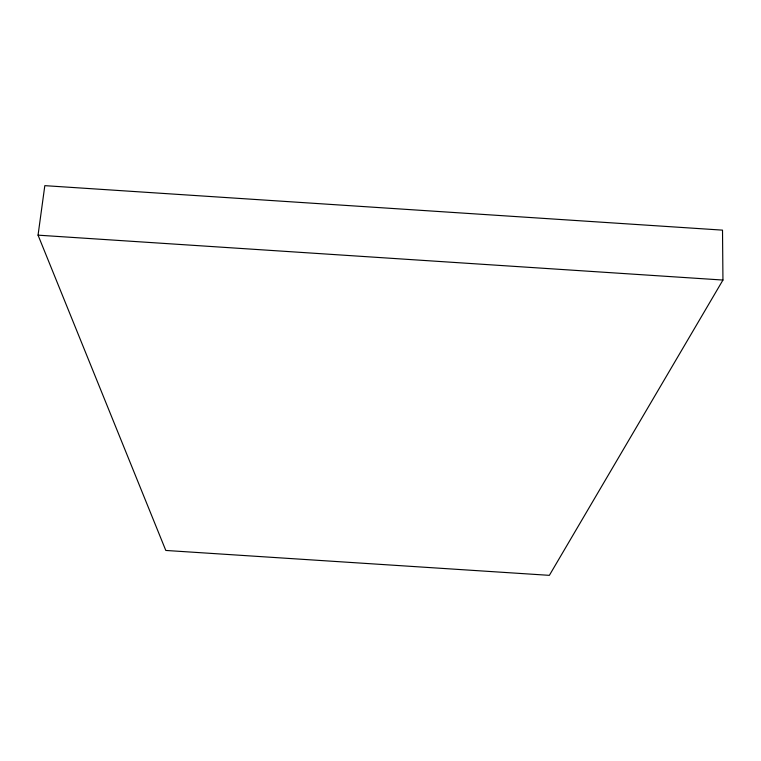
<?xml version="1.0" encoding="UTF-8"?>
<svg xmlns="http://www.w3.org/2000/svg" width="761" height="761" viewBox="0 0 761 761"><rect width="100%" height="100%" fill="white"/><g stroke="black" fill="none" stroke-linecap="round" stroke-linejoin="round"><path stroke-width="1.14" d="M38.05 235.159L44.823 185.655L722.512 230.136L722.95 280.048L549.366 575.345L165.803 550.45L38.05 235.159L722.95 280.048"/></g></svg>
